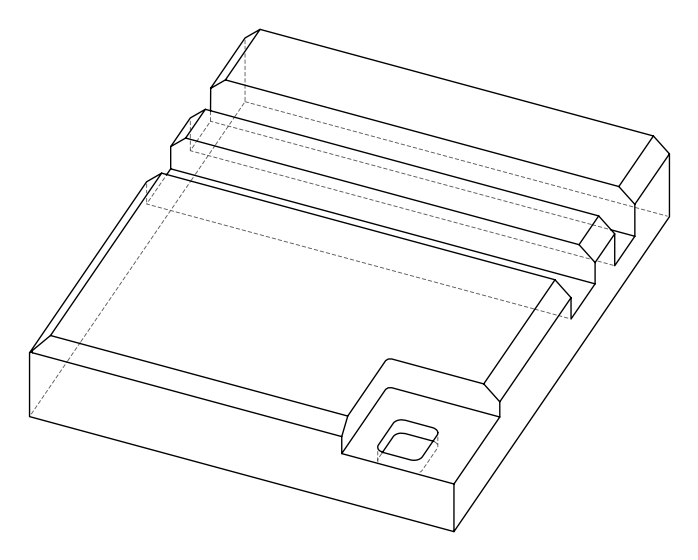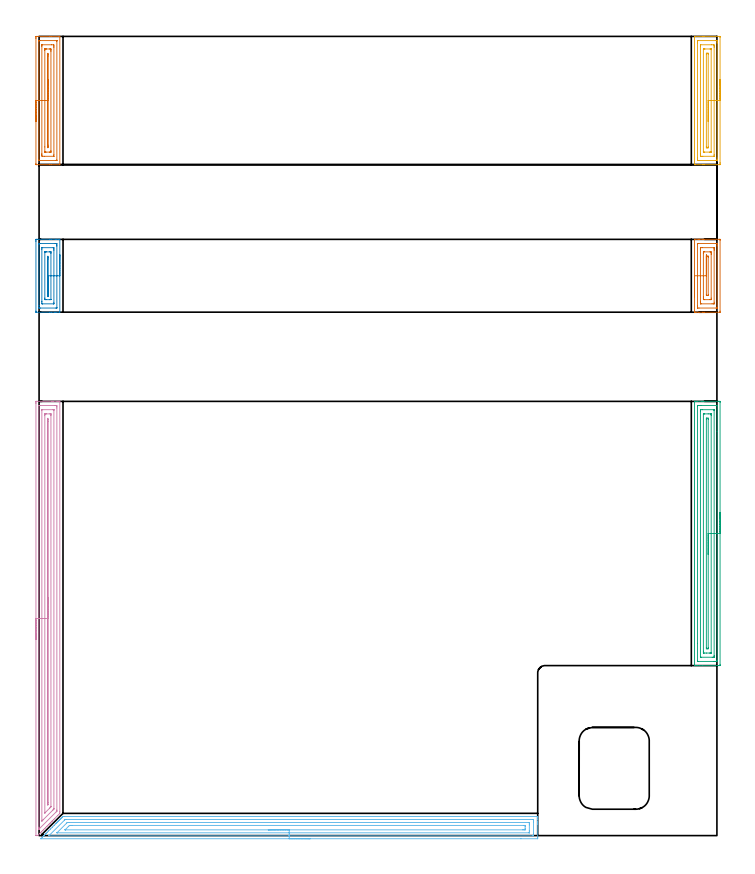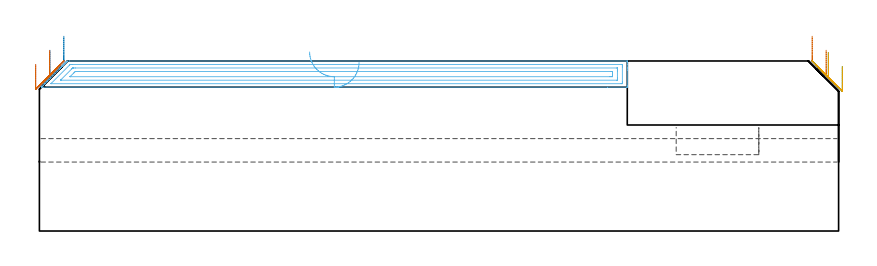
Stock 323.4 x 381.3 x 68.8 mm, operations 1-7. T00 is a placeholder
(PLAN: 11 operations, 3 tool changes, 117.7 min)
(1 AREA_MILL | FG_CHAMFER_SURFACE | UGT0205_001 | 1.6 min | 3573 mm3)
(2 AREA_MILL_1 | FG_CHAMFER_SURFACE_1 | UGT0205_001 | 1.55 min | 3092 mm3)
(3 AREA_MILL_2 | FG_CHAMFER_SURFACE_2 | UGT0205_001 | 5.25 min | 10365 mm3)
(4 AREA_MILL_3 | FG_CHAMFER_SURFACE_3 | UGT0205_001 | 8.25 min | 13878 mm3)
(5 AREA_MILL_4 | FG_CHAMFER_SURFACE_4 | UGT0205_001 | 2.66 min | 5045 mm3)
(6 AREA_MILL_5 | FG_CHAMFER_SURFACE_5 | UGT0205_001 | 7.67 min | 13273 mm3)
(7 AREA_MILL_6 | FG_CHAMFER_SURFACE_6 | UGT0205_001 | 2.61 min | 4390 mm3)
(8 MILL_CORNER_NOTCH_RECTANGULAR | CORNER_NOTCH_RECTANGULAR | NXT0201_008 | Follow Part, ap 1.5, ae 75% | 70.42 min | 178706 mm3)
(9 MILL_RECTANGULAR_POCKET | POCKET_RECTANGULAR_STRAIGHT | NXT0201_011 | Follow Part, ap 3, ae 75% | 1.78 min | 15209 mm3)
(10 MILL_RECTANGULAR_SLOT | SLOT_RECTANGULAR | UGT0201_004 | Follow Part, ap 8, ae 75% | 6.41 min | 429816 mm3)
(11 MILL_RECTANGULAR_SLOT_1 | SLOT_RECTANGULAR_1 | UGT0201_004 | Follow Part, ap 8, ae 75% | 9.51 min | 469133 mm3)
(TOOL UGT0205_001 | Chamfer Mill 20 x 3 x 45 deg. | D20 FL50 Z2)
(TOOL NXT0201_008 | ENDMILL 6mm [2P460-0600-NA 1630] | D6 FL26 Z6)
(TOOL NXT0201_011 | ENDMILL 12mm [2P460-1200-NA 1630] | D12 FL38 Z6)
(TOOL UGT0201_004 | End Mill 32 mm | D32 FL53 Z6)
(OP 1 AREA_MILL)
G17 G21 G94 G90
T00 M6
G54
G17 G0 G90 X312.7 Y257.1 S1061 M3
G43 Z78.8 H0
G94 G1 Y257.138 Z77.928 F250.
Y257.252 Z77.063
Y257.441 Z76.212
Y257.703 Z75.38
Y258.037 Z74.574
Y258.44 Z73.8
Y258.909 Z73.064
Y259.44 Z72.372
Y260.029 Z71.729
Y260.672 Z71.139
Y261.364 Z70.608
Y262.1 Z70.14
Y262.874 Z69.737
Y263.68 Z69.403
Y264.512 Z69.141
Y265.364 Z68.952
Y266.228 Z68.838
Y267.1 Z68.8
Y284.407
X312.703 Y284.49 Z68.789
X312.78 Y284.497 Z68.713
X312.866 Y284.5 Z68.632
X314.484 Z67.015
X314.851 Z66.645
X315.035 Z66.462
X316.79 Z64.708
X317.484 Z64.01
X324.504 Z56.992
X324.855 Y284.496 Z56.641
X324.892 Y284.49 Z56.605
X324.898 Y284.452 Z56.598
X324.9 Y283.963 Z56.6
Y250.237
X324.893 Y249.743 Z56.603
X324.891 Y249.71 Z56.605
X324.851 Y249.7 Z56.646
X317.484 Z64.01
X316.79 Z64.708
X316.606 Z64.891
X314.851 Z66.645
X313.372 Z68.126
X313.096 Z68.402
X312.865 Z68.633
X312.78 Y249.703 Z68.713
X312.703 Y249.71 Z68.789
X312.7 Y249.793 Z68.8
Y267.1
X314.114 Z67.386
X314.115 Y282.188 Z67.385
X314.117 Y282.375 Z67.383
X314.119 Y282.467 Z67.381
X314.12 Y282.483 Z67.38
X314.148 Y282.49 Z67.352
X314.235 Y282.494 Z67.265
X314.544 Y282.499 Z66.956
X322.749 Y282.5 Z58.751
X323.321 Y282.498 Z58.179
X323.43 Y282.491 Z58.07
X323.479 Y282.487 Z58.021
X323.483 Y282.333 Z58.017
X323.484 Y282.188 Z58.016
X323.486 Y281.443 Z58.014
Y281.301
X323.485 Y252.012 Z58.015
X323.484 Y251.826 Z58.016
X323.481 Y251.733 Z58.019
X323.48 Y251.717 Z58.02
X323.452 Y251.71 Z58.048
X323.365 Y251.707 Z58.135
X323.056 Y251.701 Z58.444
X314.851 Y251.7 Z66.649
X314.28 Y251.703 Z67.22
X314.17 Y251.709 Z67.33
X314.121 Y251.713 Z67.379
X314.117 Y251.867 Z67.383
X314.116 Y252.012 Z67.384
X314.114 Y252.757 Z67.386
Y252.899
Y267.1
X315.528 Z65.972
X315.529 Y279.728 Z65.971
X315.531 Y280.413 Z65.969
X315.532 Y280.463 Z65.968
X315.535 Y280.481 Z65.965
X315.558 Y280.49 Z65.942
X315.645 Y280.498 Z65.855
X315.729 Y280.499 Z65.771
X316.52 Y280.5 Z64.98
X321.786 Y280.499 Z59.714
X321.871 Y280.496 Z59.629
X321.957 Y280.49 Z59.543
X322.065 Y280.472 Z59.435
X322.067 Y280.413 Z59.433
X322.07 Y280.212 Z59.43
X322.071 Y279.526 Z59.429
X322.072 Y279.323 Z59.428
Y254.472
X322.07 Y253.787 Z59.43
X322.068 Y253.737 Z59.432
X322.065 Y253.719 Z59.435
X322.042 Y253.71 Z59.458
X321.955 Y253.702 Z59.545
X321.871 Y253.701 Z59.629
X321.08 Y253.7 Z60.42
X315.814 Y253.701 Z65.686
X315.729 Y253.704 Z65.771
X315.643 Y253.71 Z65.857
X315.535 Y253.728 Z65.965
X315.533 Y253.787 Z65.967
X315.53 Y253.988 Z65.97
X315.529 Y254.674 Z65.971
X315.528 Y254.877 Z65.972
Y267.1
X316.943 Z64.557
Y277.751
X316.946 Y278.294 Z64.554
X316.95 Y278.477 Z64.55
X316.955 Y278.491 Z64.545
X316.975 Y278.495 Z64.525
X317.021 Y278.498 Z64.479
X317.113 Y278.5 Z64.387
X317.484 Z64.016
X320.116 Z61.384
X320.253 Z61.247
X320.515 Y278.494 Z60.985
X320.64 Y278.49 Z60.86
X320.65 Y278.423 Z60.85
X320.655 Y278.093 Z60.845
X320.657 Y277.751 Z60.843
Y277.203
Y256.45
X320.654 Y255.906 Z60.846
X320.65 Y255.723 Z60.85
X320.645 Y255.709 Z60.855
X320.625 Y255.705 Z60.875
X320.579 Y255.702 Z60.921
X320.487 Y255.7 Z61.013
X320.116 Z61.384
X317.484 Z64.016
X317.347 Y255.701 Z64.153
X317.085 Y255.706 Z64.415
X316.96 Y255.71 Z64.54
X316.95 Y255.777 Z64.55
X316.945 Y256.107 Z64.555
X316.943 Y256.45 Z64.557
Y256.997
Y267.1
X318.357 Z63.143
Y275.975
X318.361 Y276.49 Z63.139
X318.725 Y276.495 Z62.775
X319.239 Y276.49 Z62.261
X319.243 Y275.975 Z62.257
Y258.225
X319.239 Y257.71 Z62.261
X318.875 Y257.705 Z62.625
X318.361 Y257.71 Z63.139
X318.357 Y258.225 Z63.143
Y258.229
Y267.1
Y267.972 Z63.181
Y268.837 Z63.295
Y269.688 Z63.484
Y270.52 Z63.746
Y271.326 Z64.08
Y272.1 Z64.483
Y272.836 Z64.952
Y273.528 Z65.483
Y274.171 Z66.072
Y274.76 Z66.715
Y275.292 Z67.407
Y275.76 Z68.143
Y276.163 Z68.917
Y276.497 Z69.723
Y276.759 Z70.555
Y276.948 Z71.407
Y277.062 Z72.272
Y277.1 Z73.143
G0 Z78.8
M5
M2
(OP 2 AREA_MILL_1)
G17 G21 G94 G90
T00 M6
G54
G17 G0 G90 X9.9 Y277.1 S1061 M3
G43 Z78.8 H0
G94 G1 Y277.062 Z77.928 F250.
Y276.948 Z77.063
Y276.759 Z76.212
Y276.497 Z75.38
Y276.163 Z74.574
Y275.76 Z73.8
Y275.292 Z73.064
Y274.76 Z72.372
Y274.171 Z71.729
Y273.528 Z71.139
Y272.836 Z70.608
Y272.1 Z70.14
Y271.326 Z69.737
Y270.52 Z69.403
Y269.688 Z69.141
Y268.836 Z68.952
Y267.972 Z68.838
Y267.1 Z68.8
Y249.793
X9.894 Y249.71 Z68.792
X9.723 Y249.7 Z68.621
X8.086 Z66.985
X7.718 Z66.614
X7.534 Z66.431
X5.775 Z64.673
X5.079 Z63.974
X-1.294 Z57.603
X-1.427 Y249.703 Z57.469
X-1.491 Y249.71 Z57.405
X-1.498 Y249.775 Z57.398
X-1.5 Y250.237 Z57.4
Y283.503
X-1.499 Y283.963 Z57.401
X-1.494 Y284.385 Z57.403
X-1.491 Y284.491 Z57.405
X-1.077 Y284.496 Z57.82
X-0.545 Y284.5 Z58.351
X5.079 Z63.974
X5.775 Z64.673
X5.959 Z64.857
X7.718 Z66.614
X8.086 Z66.985
X9.108 Z68.007
X9.477 Z68.375
X9.725 Y284.499 Z68.623
X9.894 Y284.49 Z68.792
X9.9 Y284.407 Z68.8
Y267.1
X8.486 Z67.386
X8.485 Y252.012 Z67.385
X8.482 Y251.818 Z67.382
X8.479 Y251.724 Z67.379
X8.474 Y251.71 Z67.374
X8.424 Y251.706 Z67.324
X8.336 Y251.703 Z67.236
X8.026 Y251.7 Z66.926
X0.682 Z59.582
X0.11 Y251.702 Z59.01
X-0.018 Y251.707 Z58.882
X-0.071 Y251.71 Z58.829
X-0.081 Y251.894 Z58.819
X-0.083 Y252.012 Z58.817
X-0.086 Y252.787 Z58.814
Y252.899
Y282.075
X-0.085 Y282.188 Z58.815
X-0.082 Y282.382 Z58.818
X-0.079 Y282.476 Z58.821
X-0.074 Y282.49 Z58.826
X-0.024 Y282.494 Z58.876
X0.064 Y282.497 Z58.964
X0.374 Y282.5 Z59.274
X7.718 Z66.618
X8.29 Y282.498 Z67.19
X8.418 Y282.493 Z67.318
X8.471 Y282.49 Z67.371
X8.48 Y282.306 Z67.38
X8.483 Y282.188 Z67.383
X8.486 Y281.413 Z67.386
Y281.301
Y267.1
X7.071 Z65.971
Y254.44
X7.067 Y253.787 Z65.967
X7.065 Y253.73 Z65.965
X7.062 Y253.71 Z65.962
X7.01 Y253.706 Z65.91
X6.923 Y253.701 Z65.823
X1.647 Z60.547
X1.562 Y253.703 Z60.462
X1.476 Y253.707 Z60.376
X1.335 Y253.718 Z60.235
X1.333 Y253.787 Z60.233
X1.33 Y254.02 Z60.23
X1.329 Y254.674 Z60.229
X1.328 Y254.91 Z60.228
X1.329 Y279.76 Z60.229
X1.333 Y280.413 Z60.233
X1.335 Y280.47 Z60.235
X1.338 Y280.49 Z60.238
X1.39 Y280.494 Z60.29
X1.477 Y280.499 Z60.377
X6.753 Z65.653
X6.838 Y280.497 Z65.738
X6.924 Y280.493 Z65.824
X7.065 Y280.482 Z65.965
X7.066 Y280.413 Z65.966
X7.069 Y280.18 Z65.969
X7.071 Y279.526 Z65.971
Y279.29
Y267.1
X5.657 Z64.557
Y255.867
X5.655 Y255.783 Z64.555
X5.653 Y255.733 Z64.553
X5.651 Y255.712 Z64.551
X5.635 Y255.71 Z64.535
X5.451 Y255.705 Z64.351
X5.079 Y255.701 Z63.979
X4.943 Y255.7 Z63.843
X3.321 Z62.221
X3.184 Z62.084
X2.912 Y255.704 Z61.812
X2.777 Y255.708 Z61.677
X2.749 Y255.71 Z61.649
X2.747 Y255.731 Z61.647
X2.745 Y255.77 Z61.645
X2.743 Y256.145 Z61.643
Y256.45
Y278.333
X2.745 Y278.417 Z61.645
X2.747 Y278.467 Z61.647
X2.749 Y278.488 Z61.649
X2.765 Y278.49 Z61.665
X2.949 Y278.495 Z61.849
X3.321 Y278.499 Z62.221
X3.457 Y278.5 Z62.357
X5.079 Z63.979
X5.216 Z64.116
X5.488 Y278.496 Z64.388
X5.623 Y278.492 Z64.523
X5.651 Y278.49 Z64.551
X5.653 Y278.469 Z64.553
X5.655 Y278.43 Z64.555
X5.657 Y278.055 Z64.557
Y277.751
Y267.1
X4.243 Z63.143
Y259.069
X4.241 Y258.225 Z63.141
X4.239 Y258.185 Z63.139
X4.2 Y257.78 Z63.1
X4.161 Y258.225 Z63.061
X4.159 Y258.266 Z63.059
X4.157 Y259.112 Z63.057
Y275.131
X4.159 Y275.975 Z63.059
X4.161 Y276.015 Z63.061
X4.2 Y276.42 Z63.1
X4.239 Y275.975 Z63.139
X4.241 Y275.934 Z63.141
X4.243 Y275.088 Z63.143
Y267.1
Y266.228 Z63.181
Y265.364 Z63.295
Y264.512 Z63.484
Y263.68 Z63.746
Y262.874 Z64.08
Y262.1 Z64.483
Y261.364 Z64.951
Y260.672 Z65.483
Y260.029 Z66.072
Y259.44 Z66.715
Y258.908 Z67.407
Y258.44 Z68.143
Y258.037 Z68.917
Y257.703 Z69.723
Y257.441 Z70.555
Y257.252 Z71.407
Y257.138 Z72.271
Y257.1 Z73.143
G0 Z78.8
M5
M2
(OP 3 AREA_MILL_2)
G17 G21 G94 G90
T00 M6
G54
G17 G0 G90 X324.9 Y154.15 S1061 M3
G43 Z78.8 H0
Z66.6
G94 G1 Y154.112 Z65.728 F250.
Y153.998 Z64.864
Y153.809 Z64.012
Y153.547 Z63.18
Y153.213 Z62.374
Y152.81 Z61.6
Y152.342 Z60.864
Y151.81 Z60.172
Y151.221 Z59.529
Y150.578 Z58.94
Y149.886 Z58.408
Y149.15 Z57.94
Y148.376 Z57.537
Y147.57 Z57.203
Y146.738 Z56.941
Y145.886 Z56.752
Y145.022 Z56.638
Y144.15 Z56.6
X324.899 Y81.701 Z56.601
X324.896 Y81.302 Z56.602
X324.892 Y81.11 Z56.605
X324.504 Y81.105 Z56.993
X323.913 Y81.1 Z57.584
X316.606 Z64.888
X315.156 Z66.341
X313.974 Z67.521
X312.975 Z68.524
X312.836 Y81.102 Z68.657
X312.702 Y81.11 Z68.788
X312.7 Y81.255 Z68.8
Y207.045
X312.702 Y207.19 Z68.788
X312.836 Y207.198 Z68.657
X312.975 Y207.2 Z68.524
X313.365 Z68.135
X313.974 Z67.521
X316.033 Z65.464
X316.606 Z64.888
X317.197 Z64.298
X324.217 Z57.28
X324.504 Y207.197 Z56.993
X324.892 Y207.19 Z56.605
X324.896 Y206.998 Z56.602
X324.899 Y206.599 Z56.601
X324.9 Y144.15 Z56.6
X323.486 Z58.014
X323.485 Y83.629 Z58.015
X323.484 Y83.485 Z58.016
X323.479 Y83.12 Z58.021
X323.122 Y83.106 Z58.378
X322.749 Y83.102 Z58.751
X322.25 Y83.1 Z59.25
X321.871 Z59.629
X314.352 Z67.148
X314.183 Y83.102 Z67.317
X314.156 Y83.104 Z67.344
X314.129 Y83.11 Z67.371
X314.121 Y83.118 Z67.379
X314.119 Y83.138 Z67.381
X314.115 Y83.341 Z67.385
X314.114 Y91.715 Z67.386
X314.115 Y204.671 Z67.385
X314.116 Y204.815 Z67.384
X314.121 Y205.18 Z67.379
X314.478 Y205.194 Z67.022
X314.851 Y205.198 Z66.649
X315.35 Y205.2 Z66.15
X315.729 Z65.771
X323.248 Z58.252
X323.417 Y205.198 Z58.083
X323.444 Y205.196 Z58.056
X323.471 Y205.19 Z58.029
X323.479 Y205.182 Z58.021
X323.481 Y205.162 Z58.019
X323.485 Y204.959 Z58.015
X323.486 Y192.831 Z58.014
Y144.15
X322.072 Z59.428
X322.071 Y85.958 Z59.429
X322.069 Y85.269 Z59.431
X322.067 Y85.168 Z59.433
X322.065 Y85.121 Z59.435
X322.058 Y85.109 Z59.442
X322.034 Y85.104 Z59.466
X321.871 Y85.102 Z59.629
X321.16 Y85.1 Z60.34
X315.894 Y85.101 Z65.606
X315.729 Y85.105 Z65.771
X315.563 Y85.11 Z65.937
X315.535 Y85.119 Z65.965
X315.533 Y85.148 Z65.967
X315.53 Y85.202 Z65.97
X315.529 Y85.269 Z65.971
Y85.473
Y202.342
X315.531 Y203.031 Z65.969
X315.533 Y203.132 Z65.967
X315.535 Y203.179 Z65.965
X315.542 Y203.191 Z65.958
X315.566 Y203.196 Z65.934
X315.729 Y203.198 Z65.771
X316.44 Y203.2 Z65.06
X321.706 Y203.199 Z59.794
X321.871 Y203.195 Z59.629
X322.037 Y203.19 Z59.463
X322.065 Y203.181 Z59.435
X322.068 Y203.152 Z59.432
X322.07 Y203.098 Z59.43
X322.071 Y203.031 Z59.429
Y202.827
X322.072 Y144.15 Z59.428
X320.657 Z60.843
Y87.396
X320.656 Y87.212 Z60.844
X320.653 Y87.146 Z60.847
X320.651 Y87.116 Z60.849
X320.635 Y87.11 Z60.865
X320.532 Y87.106 Z60.968
X320.116 Y87.1 Z61.384
X320.071 Z61.429
X318.361 Z63.139
X317.438 Z64.062
X317.068 Y87.106 Z64.432
X316.976 Y87.11 Z64.524
X316.949 Y87.121 Z64.551
X316.947 Y87.15 Z64.553
X316.945 Y87.226 Z64.555
X316.943 Y87.604 Z64.557
Y87.946
Y200.904
X316.944 Y201.088 Z64.556
X316.947 Y201.154 Z64.553
X316.949 Y201.184 Z64.551
X316.965 Y201.19 Z64.535
X317.068 Y201.194 Z64.432
X317.484 Y201.2 Z64.016
X317.529 Z63.971
X319.239 Z62.261
X320.162 Z61.338
X320.532 Y201.194 Z60.968
X320.624 Y201.19 Z60.876
X320.651 Y201.179 Z60.849
X320.653 Y201.15 Z60.847
X320.655 Y201.074 Z60.845
X320.657 Y200.696 Z60.843
Y200.354
Y144.15
X319.243 Z62.257
Y89.73
X319.239 Y89.11 Z62.261
X318.976 Y89.105 Z62.524
X318.361 Y89.11 Z63.139
X318.357 Y89.73 Z63.143
Y89.735
Y198.57
X318.361 Y199.19 Z63.139
X318.624 Y199.195 Z62.876
X319.239 Y199.19 Z62.261
X319.243 Y198.57 Z62.257
Y144.15
Y143.278 Z62.295
Y142.414 Z62.409
Y141.562 Z62.598
Y140.73 Z62.86
Y139.924 Z63.194
Y139.15 Z63.597
Y138.414 Z64.065
Y137.722 Z64.596
Y137.079 Z65.186
Y136.49 Z65.829
Y135.958 Z66.521
Y135.49 Z67.257
Y135.087 Z68.031
Y134.753 Z68.837
Y134.491 Z69.669
Y134.302 Z70.52
Y134.188 Z71.385
Y134.15 Z72.257
G0 Z78.8
M5
M2
(OP 4 AREA_MILL_3)
G17 G21 G94 G90
T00 M6
G54
G17 G0 G90 X-1.5 Y93.6 S1061 M3
G43 Z78.8 H0
Z67.4
G94 G1 Y93.638 Z66.528 F250.
Y93.752 Z65.664
Y93.941 Z64.812
Y94.203 Z63.98
Y94.537 Z63.174
Y94.94 Z62.4
Y95.408 Z61.664
Y95.94 Z60.972
Y96.529 Z60.329
Y97.172 Z59.74
Y97.864 Z59.209
Y98.6 Z58.74
Y99.374 Z58.337
Y100.18 Z58.003
Y101.012 Z57.741
Y101.864 Z57.552
Y102.728 Z57.438
Y103.6 Z57.4
Y206.141
X-1.499 Y206.604 Z57.401
X-1.495 Y207.028 Z57.403
X-1.491 Y207.19 Z57.406
X-1.077 Y207.2 Z57.82
X5.959 Z64.854
X6.542 Z65.439
X6.838 Z65.735
X8.597 Z67.492
X9.191 Z68.09
X9.477 Z68.376
X9.615 Y207.199 Z68.514
X9.894 Y207.19 Z68.793
X9.9 Y207.049 Z68.8
Y11.298
X9.897 Y10.593 Z68.788
X9.707 Y10.406 Z68.606
X8.815 Y9.514 Z67.714
X7.477 Y8.177 Z66.376
X7.032 Y7.731 Z65.93
X6.468 Y7.167 Z65.367
X6.252 Y6.951 Z65.149
X6.14 Y6.839 Z65.038
X5.612 Y6.312 Z64.512
X5.373 Y6.071 Z64.269
X5.249 Y5.947 Z64.146
X4.757 Y5.457 Z63.656
X4.493 Y5.191 Z63.389
X3.91 Y4.61 Z62.809
X3.614 Y4.312 Z62.509
X3.018 Y3.718 Z61.918
X2.734 Y3.432 Z61.629
X2.056 Y2.756 Z60.956
X1.682 Y2.38 Z60.578
X1.125 Y1.825 Z60.025
X0.79 Y1.488 Z59.686
X0.194 Y0.894 Z59.094
X-0.549 Y0.151 Z58.349
X-0.637 Y0.065 Z58.261
X-0.694 Y0.01 Z58.203
X-0.934 Y0. Z57.965
X-1.295 Z57.604
X-1.363 Z57.536
X-1.494 Y0.01 Z57.405
X-1.5 Y0.035 Z57.4
Y103.6
X-0.086 Z58.814
X-0.085 Y205.112 Z58.815
X-0.084 Y205.161 Z58.816
X-0.082 Y205.183 Z58.818
X-0.08 Y205.188 Z58.82
X-0.067 Y205.191 Z58.833
X0.309 Y205.199 Z59.209
X7.343 Y205.2 Z66.243
X7.718 Y205.199 Z66.618
X8.226 Y205.196 Z67.126
X8.404 Y205.19 Z67.304
X8.479 Y205.166 Z67.379
X8.484 Y204.935 Z67.384
X8.485 Y204.82 Z67.385
X8.486 Y204.041 Z67.386
Y12.19
X8.484 Y11.801 Z67.384
X8.481 Y11.704 Z67.381
X8.479 Y11.658 Z67.379
X8.464 Y11.625 Z67.364
X8.371 Y11.528 Z67.271
X8.148 Y11.298 Z67.048
X0.122 Y3.272 Z59.022
X-0.005 Y3.147 Z58.895
X-0.041 Y3.114 Z58.859
X-0.074 Y3.088 Z58.826
X-0.079 Y3.089 Z58.821
X-0.082 Y3.155 Z58.818
X-0.084 Y3.272 Z58.816
X-0.085 Y3.702 Z58.815
X-0.086 Y4.051 Z58.814
Y103.6
X1.329 Z60.229
Y203.036
X1.33 Y203.155 Z60.23
X1.333 Y203.183 Z60.233
X1.334 Y203.189 Z60.234
X1.347 Y203.193 Z60.247
X1.402 Y203.199 Z60.302
X6.677 Y203.2 Z65.577
X6.838 Y203.199 Z65.738
X7. Y203.196 Z65.9
X7.045 Y203.192 Z65.945
X7.065 Y203.189 Z65.965
X7.067 Y203.177 Z65.967
X7.07 Y203.115 Z65.97
X7.071 Y203.036 Z65.971
Y202.8
Y12.846
X7.069 Y12.767 Z65.969
X7.065 Y12.705 Z65.965
X7.062 Y12.673 Z65.962
X7.047 Y12.656 Z65.947
X6.838 Y12.439 Z65.738
X6.715 Y12.315 Z65.615
X6.591 Y12.19 Z65.491
X1.845 Y7.444 Z60.745
X1.562 Y7.163 Z60.462
X1.398 Y7.005 Z60.298
X1.353 Y6.964 Z60.253
X1.334 Y6.957 Z60.234
X1.329 Y7.028 Z60.229
Y103.6
X2.743 Z61.643
X2.744 Y200.361 Z61.644
X2.747 Y200.943 Z61.647
X2.75 Y201.141 Z61.65
X2.758 Y201.19 Z61.658
X2.804 Y201.193 Z61.704
X2.907 Y201.196 Z61.807
X3.321 Y201.2 Z62.221
X3.373 Z62.273
X5.132 Z64.032
X5.499 Y201.199 Z64.399
X5.59 Y201.196 Z64.49
X5.635 Y201.192 Z64.535
X5.651 Y201.189 Z64.551
X5.652 Y201.176 Z64.552
X5.655 Y201.082 Z64.555
X5.657 Y200.667 Z64.557
Y200.361
Y13.974
X5.656 Y13.827 Z64.556
X5.653 Y13.754 Z64.553
X5.651 Y13.721 Z64.551
X5.636 Y13.696 Z64.536
X5.496 Y13.552 Z64.396
X5.079 Y13.128 Z63.979
X5.057 Y13.105 Z63.957
X2.842 Y10.892 Z61.742
X2.806 Y10.858 Z61.706
X2.757 Y10.818 Z61.657
X2.749 Y10.813 Z61.649
X2.747 Y10.832 Z61.647
X2.745 Y10.866 Z61.645
X2.743 Y10.992 Z61.643
Y103.6
X4.157 Z63.057
Y197.729
X4.159 Y198.577 Z63.059
X4.161 Y198.617 Z63.061
X4.2 Y199.105 Z63.1
X4.239 Y198.577 Z63.139
X4.241 Y198.536 Z63.141
X4.243 Y197.686 Z63.143
Y15.757
X4.242 Y14.865 Z63.142
X4.241 Y14.824 Z63.141
X4.236 Y14.78 Z63.136
X4.227 Y14.737 Z63.127
X4.2 Y14.704 Z63.1
X4.171 Y14.676 Z63.071
X4.166 Y14.674 Z63.066
X4.164 Y14.679 Z63.064
X4.16 Y14.734 Z63.06
X4.157 Y14.822 Z63.057
Y14.865
Y103.6
Y104.472 Z63.095
Y105.336 Z63.209
Y106.188 Z63.398
Y107.02 Z63.66
Y107.826 Z63.994
Y108.6 Z64.397
Y109.336 Z64.865
Y110.028 Z65.396
Y110.671 Z65.986
Y111.26 Z66.629
Y111.792 Z67.321
Y112.26 Z68.057
Y112.663 Z68.831
Y112.997 Z69.637
Y113.259 Z70.469
Y113.448 Z71.32
Y113.562 Z72.185
Y113.6 Z73.057
G0 Z78.8
M5
M2
(OP 5 AREA_MILL_4)
G17 G21 G94 G90
T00 M6
G54
G17 G0 G90 X324.9 Y360.7 S1061 M3
G43 Z78.8 H0
Z66.6
G94 G1 Y360.662 Z65.728 F250.
Y360.548 Z64.864
Y360.359 Z64.012
Y360.097 Z63.18
Y359.763 Z62.374
Y359.36 Z61.6
Y358.892 Z60.864
Y358.36 Z60.172
Y357.771 Z59.529
Y357.128 Z58.94
Y356.436 Z58.408
Y355.7 Z57.94
Y354.926 Z57.537
Y354.12 Z57.203
Y353.288 Z56.941
Y352.436 Z56.752
Y351.572 Z56.638
Y350.7 Z56.6
Y321.089
X324.899 Y320.604 Z56.601
X324.894 Y320.21 Z56.603
X324.891 Y320.109 Z56.605
X324.504 Y320.1 Z56.992
X317.484 Z64.01
X316.727 Z64.771
X316.606 Z64.892
X313.096 Z68.402
X312.807 Y320.101 Z68.691
X312.705 Y320.11 Z68.793
X312.7 Y320.161 Z68.8
Y381.239
X312.705 Y381.29 Z68.793
X312.809 Y381.3 Z68.689
X316.727 Z64.771
X317.484 Z64.01
X324.504 Z56.992
X324.884 Y381.298 Z56.612
X324.892 Y381.291 Z56.604
X324.898 Y381.284 Z56.598
X324.9 Y380.796 Z56.6
Y350.7
X323.486 Z58.014
Y323.259
X323.485 Y322.517 Z58.015
X323.483 Y322.374 Z58.017
X323.479 Y322.189 Z58.021
X323.467 Y322.11 Z58.033
X323.292 Y322.106 Z58.208
X323.02 Y322.101 Z58.48
X314.851 Y322.1 Z66.649
X314.244 Y322.102 Z67.256
X314.16 Y322.107 Z67.34
X314.128 Y322.109 Z67.372
X314.121 Y322.226 Z67.379
X314.118 Y322.374 Z67.382
X314.114 Y323.117 Z67.386
Y323.259
Y378.141
X314.115 Y378.883 Z67.385
X314.117 Y379.026 Z67.383
X314.121 Y379.211 Z67.379
X314.133 Y379.29 Z67.367
X314.308 Y379.294 Z67.192
X314.58 Y379.299 Z66.92
X322.749 Y379.3 Z58.751
X323.356 Y379.298 Z58.144
X323.44 Y379.293 Z58.06
X323.472 Y379.291 Z58.028
X323.479 Y379.174 Z58.021
X323.482 Y379.026 Z58.018
X323.486 Y378.283 Z58.014
Y378.141
Y350.7
X322.072 Z59.428
X322.071 Y324.828 Z59.429
X322.069 Y324.144 Z59.431
X322.068 Y324.121 Z59.432
X322.066 Y324.115 Z59.434
X322.047 Y324.11 Z59.453
X321.959 Y324.103 Z59.541
X321.915 Y324.1 Z59.585
X316.65 Z64.85
X315.77 Y324.103 Z65.73
X315.729 Y324.109 Z65.771
X315.536 Y324.144 Z65.964
X315.533 Y324.342 Z65.967
X315.529 Y325.03 Z65.971
Y325.231
Y376.572
X315.531 Y377.256 Z65.969
X315.532 Y377.279 Z65.968
X315.534 Y377.285 Z65.966
X315.553 Y377.29 Z65.947
X315.641 Y377.297 Z65.859
X315.685 Y377.3 Z65.815
X320.95 Z60.55
X321.83 Y377.297 Z59.67
X321.871 Y377.291 Z59.629
X322.064 Y377.256 Z59.436
X322.067 Y377.058 Z59.433
X322.071 Y376.37 Z59.429
Y376.168
X322.072 Y350.7 Z59.428
X320.657 Z60.843
Y326.255
X320.655 Y326.176 Z60.845
X320.653 Y326.129 Z60.847
X320.651 Y326.111 Z60.849
X320.636 Y326.109 Z60.864
X320.463 Y326.104 Z61.037
X320.116 Y326.101 Z61.384
X319.933 Y326.1 Z61.567
X317.484 Z64.016
X317.3 Z64.2
X317.084 Y326.103 Z64.416
X316.976 Y326.107 Z64.524
X316.953 Y326.11 Z64.547
X316.949 Y326.122 Z64.551
X316.947 Y326.154 Z64.553
X316.944 Y326.46 Z64.556
X316.943 Y375.145 Z64.557
X316.944 Y375.224 Z64.556
X316.947 Y375.271 Z64.553
X316.949 Y375.289 Z64.551
X316.964 Y375.291 Z64.536
X317.137 Y375.296 Z64.363
X317.484 Y375.299 Z64.016
X317.667 Y375.3 Z63.833
X320.116 Z61.384
X320.3 Z61.2
X320.516 Y375.297 Z60.984
X320.624 Y375.292 Z60.876
X320.647 Y375.29 Z60.853
X320.651 Y375.278 Z60.849
X320.653 Y375.246 Z60.847
X320.656 Y374.94 Z60.844
X320.657 Y350.7 Z60.843
X319.243 Z62.257
Y328.57
X319.239 Y328.11 Z62.261
X318.822 Y328.105 Z62.678
X318.361 Y328.11 Z63.139
X318.357 Y328.57 Z63.143
Y328.575
Y372.83
X318.361 Y373.29 Z63.139
X318.778 Y373.295 Z62.722
X319.239 Y373.29 Z62.261
X319.243 Y372.83 Z62.257
Y350.7
Y349.828 Z62.295
Y348.964 Z62.409
Y348.112 Z62.598
Y347.28 Z62.86
Y346.474 Z63.194
Y345.7 Z63.597
Y344.964 Z64.065
Y344.272 Z64.596
Y343.629 Z65.186
Y343.04 Z65.829
Y342.508 Z66.521
Y342.04 Z67.257
Y341.637 Z68.031
Y341.303 Z68.837
Y341.041 Z69.669
Y340.852 Z70.52
Y340.738 Z71.385
Y340.7 Z72.257
G0 Z78.8
M5
M2
(OP 6 AREA_MILL_5)
G17 G21 G94 G90
T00 M6
G54
G17 G0 G90 X129.35 Y-1.5 S1061 M3
G43 Z78.8 H0
Z68.2
G94 G1 X129.312 Z67.328 F250.
X129.198 Z66.464
X129.009 Z65.612
X128.747 Z64.78
X128.413 Z63.974
X128.01 Z63.2
X127.542 Z62.464
X127.01 Z61.772
X126.421 Z61.129
X125.778 Z60.54
X125.086 Z60.008
X124.35 Z59.54
X123.576 Z59.137
X122.77 Z58.803
X121.938 Z58.541
X121.086 Z58.352
X120.222 Z58.238
X119.35 Z58.2
X0.972
X0.813 Y-1.499
X0.82 Y-1.489 Z58.21
X0.972 Y-1.328 Z58.371
X1.544 Y-0.754 Z58.942
X2.133 Y-0.167 Z59.533
X2.312 Y0.014 Z59.711
X2.426 Y0.127 Z59.824
X3.015 Y0.715 Z60.415
X3.206 Y0.907 Z60.605
X3.307 Y1.009 Z60.706
X3.896 Y1.596 Z61.296
X4.546 Y2.246 Z61.945
X5.439 Y3.14 Z62.839
X6.333 Y4.033 Z63.732
X7.226 Y4.926 Z64.626
X8.009 Y5.71 Z65.408
X8.12 Y5.821 Z65.518
X8.468 Y6.168 Z65.868
X8.657 Y6.357 Z66.057
X8.891 Y6.591 Z66.29
X9.013 Y6.715 Z66.411
X9.184 Y6.885 Z66.583
X9.46 Y7.161 Z66.859
X9.623 Y7.326 Z67.021
X9.786 Y7.487 Z67.184
X9.906 Y7.607 Z67.305
X10.064 Y7.767 Z67.462
X10.22 Y7.922 Z67.619
X10.353 Y8.054 Z67.752
X10.505 Y8.207 Z67.903
X10.655 Y8.356 Z68.054
X10.8 Y8.501 Z68.199
X10.946 Y8.648 Z68.344
X11.09 Y8.791 Z68.489
X11.247 Y8.948 Z68.645
X11.401 Y9.102 Z68.797
X12.14 Y9.1 Z68.8
X237.728
X237.893 Y9.097 Z68.788
X237.894 Y9.096 Z68.787
X237.9 Y8.751 Z68.451
Y8.446 Z68.146
Y7.767 Z67.462
Y6.545 Z66.242
Y6.004 Z65.698
Y5.393 Z65.088
Y-1.048 Z58.649
X237.897 Y-1.322 Z58.376
X237.89 Y-1.492 Z58.206
X237.717 Y-1.499 Z58.199
X229.91 Y-1.5 Z58.2
X119.35
Y-0.086 Z59.614
X4.91 Y-0.085 Z59.615
X4.719 Y-0.081 Z59.619
X4.683 Y-0.079 Z59.621
X4.686 Y-0.072 Z59.628
X4.699 Y-0.055 Z59.645
X4.787 Y0.037 Z59.737
X4.879 Y0.129 Z59.829
X12.14 Y7.39 Z67.09
X12.333 Y7.576 Z67.276
X12.435 Y7.673 Z67.373
X12.628 Y7.679 Z67.379
X13.033 Y7.685 Z67.385
X13.116
X235.494
X235.577
X235.864 Y7.679 Z67.379
X235.89 Y7.585 Z67.285
X235.897 Y7.369 Z67.069
X235.899 Y6.885 Z66.585
X235.9 Y6.485 Z66.185
X235.899 Y0.715 Z60.415
X235.898 Y0.317 Z60.017
X235.89 Y-0.079 Z59.621
X235.494 Y-0.085 Z59.615
X235.412
X119.35 Y-0.086 Z59.614
Y1.328 Z61.028
X8.837 Y1.329 Z61.029
X8.594 Y1.332 Z61.032
X8.566 Y1.334 Z61.034
X8.548 Y1.338 Z61.038
X8.556 Y1.351 Z61.051
X8.566 Y1.366 Z61.066
X13.119 Y5.919 Z65.619
X13.205 Y6.004 Z65.704
X13.449 Y6.238 Z65.938
X13.496 Y6.265 Z65.965
X13.565 Y6.268 Z65.968
X13.657 Y6.27 Z65.97
X13.927 Y6.271 Z65.971
X14.549
X233.707
X233.798 Y6.27 Z65.97
X233.869 Y6.267 Z65.967
X233.885 Y6.265 Z65.965
X233.89 Y6.247 Z65.947
X233.894 Y6.194 Z65.894
X233.898 Y6.004 Z65.704
X233.9 Y5.814 Z65.514
Y5.122 Z64.822
Y2.288 Z61.988
X233.899 Y1.596 Z61.296
X233.897 Y1.409 Z61.109
X233.89 Y1.344 Z61.044
X233.886 Y1.335 Z61.035
X233.876 Y1.333 Z61.033
X233.843 Y1.33 Z61.03
X233.707 Y1.329 Z61.029
X119.35 Y1.328 Z61.028
Y2.743 Z62.443
X12.533
X12.472 Y2.744 Z62.444
X12.416 Y2.746 Z62.446
X12.406 Y2.749 Z62.449
Y2.75 Z62.45
X12.421 Y2.769 Z62.469
X12.51 Y2.86 Z62.56
X12.577 Y2.928 Z62.628
X13.927 Y4.278 Z63.978
X14.356 Y4.698 Z64.398
X14.513 Y4.85 Z64.55
X14.82 Y4.854 Z64.554
X15.09 Y4.856 Z64.556
X15.714 Y4.857 Z64.557
X15.982
X231.296
X231.769 Y4.853 Z64.553
X231.876 Y4.85 Z64.55
X231.89 Y4.848 Z64.548
X231.893 Y4.828 Z64.528
X231.897 Y4.777 Z64.477
X231.899 Y4.674 Z64.374
X231.9 Y4.261 Z63.961
Y3.38 Z63.08
X231.898 Y2.929 Z62.629
X231.896 Y2.821 Z62.521
X231.891 Y2.768 Z62.468
X231.888 Y2.75 Z62.45
X231.86 Y2.748 Z62.448
X231.65 Y2.745 Z62.445
X231.027 Y2.743 Z62.443
X230.759
X119.35
X118.478 Z62.481
X117.614 Z62.595
X116.762 Z62.783
X115.93 Z63.046
X115.124 Z63.38
X114.35 Z63.782
X113.614 Z64.251
X112.922 Z64.782
X112.279 Z65.372
X111.69 Z66.015
X111.158 Z66.707
X110.69 Z67.443
X110.287 Z68.216
X109.953 Z69.022
X109.691 Z69.854
X109.502 Z70.706
X109.388 Z71.571
X109.35 Z72.443
G0 Z78.8
M5
M2
(OP 7 AREA_MILL_6)
G17 G21 G94 G90
T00 M6
G54
G17 G0 G90 X-1.5 Y340.7 S1061 M3
G43 Z78.8 H0
Z67.4
G94 G1 Y340.738 Z66.528 F250.
Y340.852 Z65.664
Y341.041 Z64.812
Y341.303 Z63.98
Y341.637 Z63.174
Y342.04 Z62.4
Y342.508 Z61.664
Y343.04 Z60.972
Y343.629 Z60.329
Y344.272 Z59.74
Y344.964 Z59.209
Y345.7 Z58.74
Y346.474 Z58.337
Y347.28 Z58.003
Y348.112 Z57.741
Y348.964 Z57.552
Y349.828 Z57.438
Y350.7 Z57.4
Y380.337
X-1.498 Y380.796 Z57.402
X-1.493 Y381.216 Z57.403
X-1.491 Y381.292 Z57.405
X-1.077 Y381.3 Z57.819
X5.079 Z63.973
X5.838 Z64.736
X5.959 Z64.857
X9.477 Z68.375
X9.786 Y381.298 Z68.684
X9.895 Y381.29 Z68.793
X9.9 Y381.239 Z68.8
Y320.161
X9.895 Y320.11 Z68.793
X9.783 Y320.1 Z68.681
X5.837 Z64.736
X5.079 Z63.973
X-1.293 Z57.602
X-1.459 Y320.104 Z57.436
X-1.492 Y320.11 Z57.404
X-1.498 Y320.143 Z57.398
X-1.5 Y320.604 Z57.4
Y350.7
X-0.086 Z58.814
Y379.026
X-0.084 Y379.219 Z58.816
X-0.082 Y379.266 Z58.818
X-0.08 Y379.283 Z58.82
X-0.043 Y379.29 Z58.857
X0.138 Y379.296 Z59.038
X0.41 Y379.3 Z59.31
X8.325 Z67.225
X8.428 Y379.298 Z67.328
X8.467 Y379.294 Z67.367
X8.479 Y379.29 Z67.379
X8.481 Y379.276 Z67.381
X8.484 Y379.231 Z67.384
X8.486 Y379.138 Z67.386
Y379.026
Y322.374
X8.484 Y322.181 Z67.384
X8.482 Y322.134 Z67.382
X8.48 Y322.117 Z67.38
X8.443 Y322.11 Z67.343
X8.262 Y322.104 Z67.162
X7.99 Y322.1 Z66.89
X0.075 Z58.975
X-0.028 Y322.102 Z58.872
X-0.067 Y322.106 Z58.833
X-0.079 Y322.11 Z58.821
X-0.081 Y322.124 Z58.819
X-0.084 Y322.169 Z58.816
X-0.086 Y322.262 Z58.814
Y322.374
Y350.7
X1.328 Z60.228
X1.329 Y376.605 Z60.229
X1.331 Y377.256 Z60.231
X1.333 Y377.283 Z60.233
X1.334 Y377.29 Z60.234
X1.385 Y377.294 Z60.285
X1.473 Y377.299 Z60.373
X5.915 Y377.3 Z64.815
X6.797 Y377.297 Z65.697
X6.838 Y377.292 Z65.738
X7.064 Y377.256 Z65.964
X7.067 Y377.025 Z65.967
X7.071 Y376.37 Z65.971
Y376.136
Y324.795
X7.069 Y324.144 Z65.969
X7.068 Y324.117 Z65.968
X7.066 Y324.11 Z65.966
X7.015 Y324.106 Z65.915
X6.927 Y324.101 Z65.827
X2.485 Y324.1 Z61.385
X1.603 Y324.103 Z60.503
X1.562 Y324.108 Z60.462
X1.336 Y324.144 Z60.236
X1.333 Y324.375 Z60.233
X1.329 Y325.03 Z60.229
Y325.264
X1.328 Y350.7 Z60.228
X2.743 Z61.643
Y374.6
X2.745 Y375.18 Z61.645
X2.747 Y375.264 Z61.647
X2.749 Y375.283 Z61.649
X2.758 Y375.29 Z61.658
X2.799 Y375.293 Z61.699
X2.973 Y375.297 Z61.873
X3.321 Y375.3 Z62.221
X3.505 Z62.405
X5.079 Z63.979
X5.264 Z64.164
X5.491 Y375.295 Z64.391
X5.604 Y375.29 Z64.504
X5.651 Y375.287 Z64.551
X5.652 Y375.252 Z64.552
X5.656 Y374.905 Z64.556
X5.657 Y374.6 Z64.557
Y374.018
Y326.8
X5.655 Y326.22 Z64.555
X5.653 Y326.136 Z64.553
X5.651 Y326.117 Z64.551
X5.642 Y326.11 Z64.542
X5.601 Y326.107 Z64.501
X5.427 Y326.103 Z64.327
X5.079 Y326.1 Z63.979
X4.895 Z63.795
X3.321 Z62.221
X3.136 Z62.036
X2.909 Y326.105 Z61.809
X2.796 Y326.109 Z61.696
X2.749 Y326.113 Z61.649
X2.748 Y326.148 Z61.648
X2.744 Y326.495 Z61.644
X2.743 Y328.57 Z61.643
Y350.7
X4.157 Z63.057
Y371.988
X4.16 Y372.83 Z63.06
X4.162 Y372.868 Z63.062
X4.2 Y373.229 Z63.1
X4.238 Y372.83 Z63.138
X4.24 Y372.789 Z63.14
X4.243 Y371.944 Z63.143
Y329.412
X4.24 Y328.57 Z63.14
X4.238 Y328.532 Z63.138
X4.2 Y328.171 Z63.1
X4.162 Y328.57 Z63.062
X4.16 Y328.611 Z63.06
X4.157 Y329.456 Z63.057
Y350.7
Y351.572 Z63.095
Y352.436 Z63.209
Y353.288 Z63.398
Y354.12 Z63.66
Y354.926 Z63.994
Y355.7 Z64.397
Y356.436 Z64.865
Y357.128 Z65.397
Y357.771 Z65.986
Y358.36 Z66.629
Y358.892 Z67.321
Y359.36 Z68.057
Y359.763 Z68.831
Y360.097 Z69.637
Y360.359 Z70.469
Y360.548 Z71.32
Y360.662 Z72.185
Y360.7 Z73.057
G0 Z78.8
M5
M2
